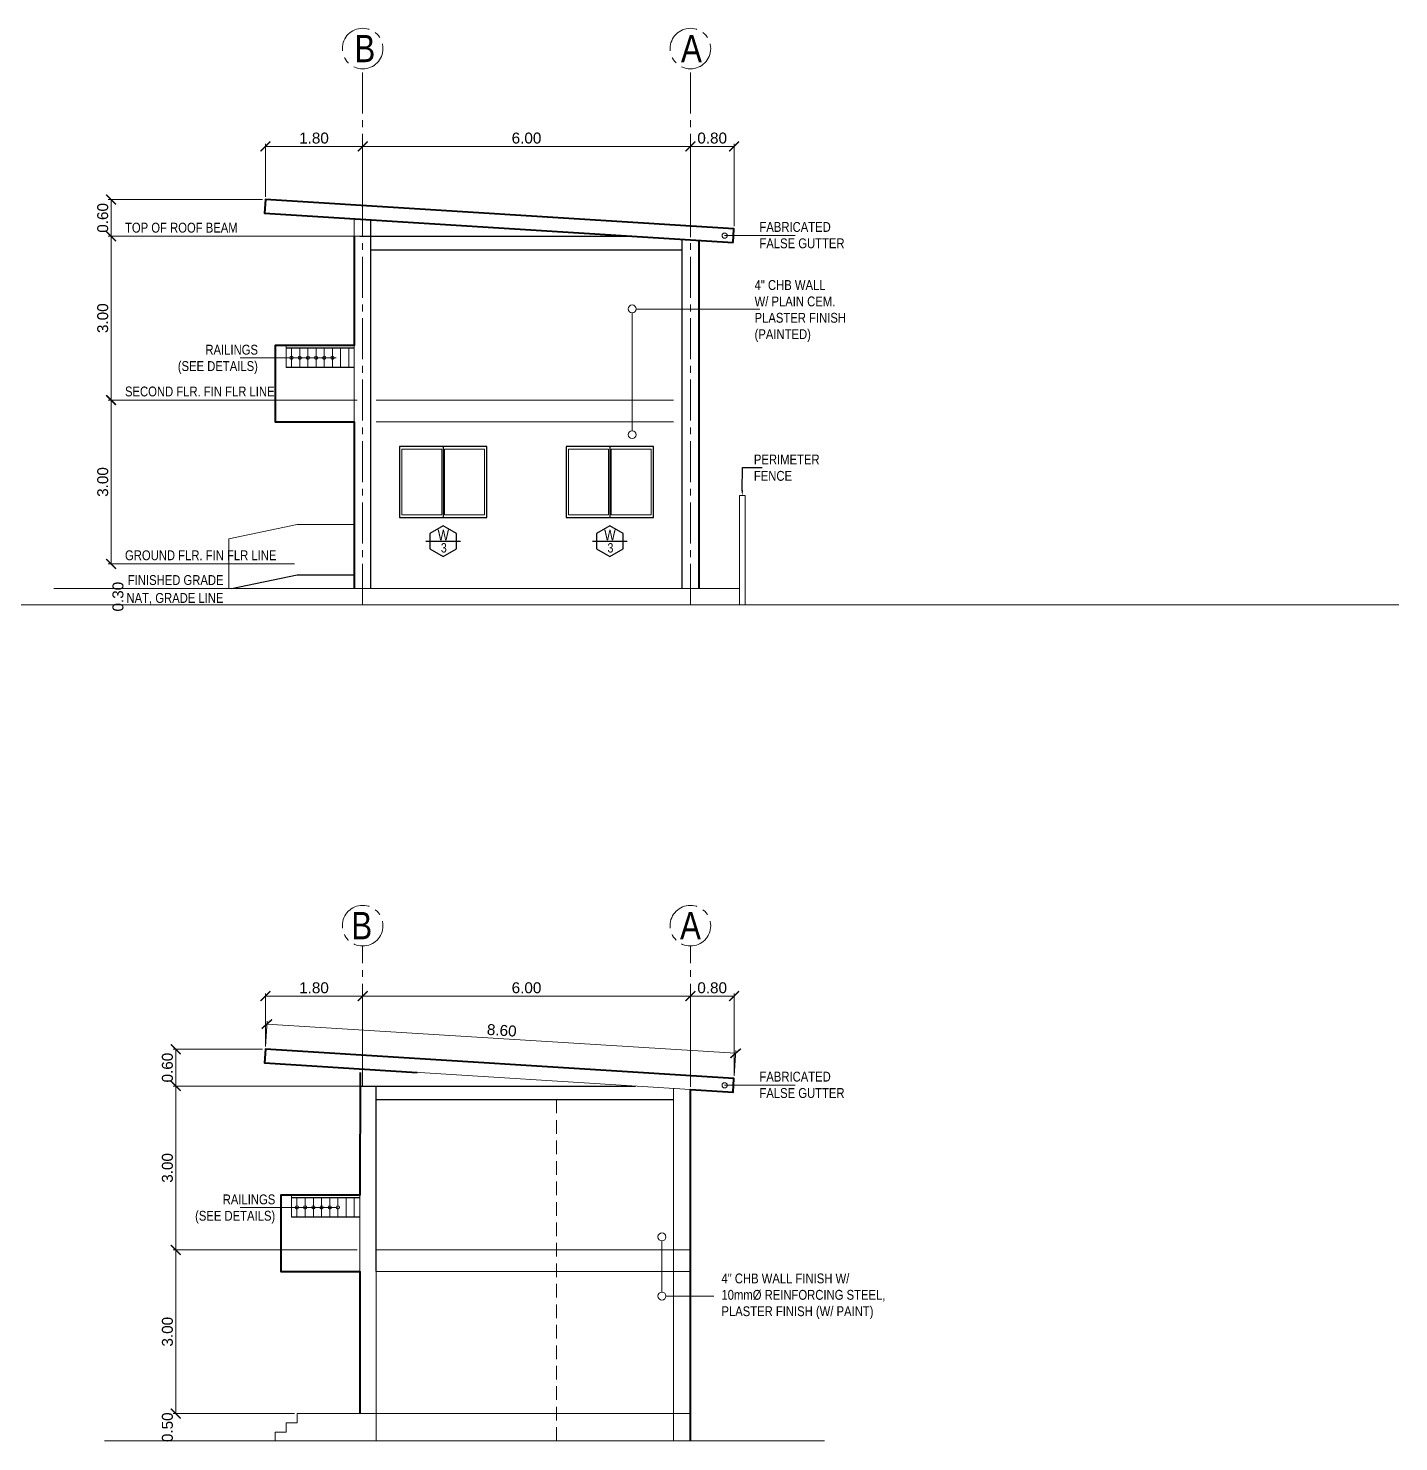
# Model space of a CAD drawing. Header units: metres. Extents: x -460 to 31334, y -1777 to 24987.
# Drawn here: x 87.13 to 112.22, y -844.78 to -818.9 of the extents above; entities that cross this region are included whole.
import ezdxf
from ezdxf import colors
from ezdxf.entities.mleader import LeaderData, LeaderLine
from ezdxf.math import Vec2, Vec3

# ---------------------------------------------------------------- set-up
doc = ezdxf.new("R2010")
doc.units = ezdxf.units.M
doc.header["$MEASUREMENT"] = 0
for name, pattern in [('CENTER2', [1.125, 0.75, -0.125, 0.125, -0.125]), ('DASHED2', [0.375, 0.25, -0.125]), ('HIDDEN', [0.375, 0.25, -0.125])]:
    doc.linetypes.add(name, pattern=pattern)
doc.layers.get('Defpoints').update_dxf_attribs({"color": 2})
for name, color, linetype in [('01 FURNITURE', 8, 'Continuous'), ('Anno_Flr. Level', 1, 'Continuous'), ('Anno_Win&Dr Sched', 1, 'Continuous')]:
    doc.layers.add(name, color=color, linetype=linetype)
doc.layers.add('Arch_Door', color=1, linetype='Continuous', lineweight=18)
doc.layers.add('DIM', color=8, linetype='Continuous', lineweight=5)
doc.styles.add('AN100', font='ARIALN.TTF', dxfattribs={"height": 0.25})
doc.styles.get("Standard").update_dxf_attribs({"font": 'arial.ttf'})
doc.dimstyles.new('elev', dxfattribs={"dimtxt": 0.2, "dimasz": 0.18, "dimexe": 0.05, "dimexo": 0.05, "dimgap": 0.05, "dimtad": 1, "dimzin": 0, "dimdsep": 46, "dimtxsty": 'Standard', "dimblk": 'ARCHTICK', "dimcen": 0.025, "dimclrd": 256, "dimclre": 256, "dimadec": 0, "dimazin": 0, "dimtfac": 1, "dimtix": 1, "dimtofl": 0, "dimtmove": 0, "dimatfit": 3, "dimldrblk": 'ARCHTICK', "dimfxl": 0.1, "dimtolj": 1, "dimtzin": 0, "dimlwd": -1, "dimlwe": -1, "dimarcsym": 0})

# ---------------------------------------------------------------- blocks, each defined once
blk = doc.blocks.new('_ArchTick')
at = {"color": 0, "linetype": 'ByBlock', "const_width": 0.15}
blk.add_lwpolyline([(-0.5, -0.5), (0.5, 0.5)], dxfattribs=at)
blk = doc.blocks.new('*D715')
at = {"layer": 'Defpoints', "color": 0, "transparency": 16777216}
for p in [(91.474, -837.596), (100.083, -837.671), (100.054, -838.132)]:
    blk.add_point(p, dxfattribs=at)
at = {"layer": 'DIM', "transparency": 16777216}
for p, q in [((91.477, -837.546), (91.506, -837.085)), ((91.502, -837.135), (100.083, -837.671)), ((100.057, -838.083), (100.086, -837.621))]:
    blk.add_line(p, q, dxfattribs=at)
at = {"layer": 'DIM', "transparency": 16777216, "xscale": 0.18, "yscale": 0.18, "zscale": 0.18}
for p, rotation in [((91.502, -837.135), 176.4236656249996), ((100.083, -837.671), 356.4236656249996)]:
    blk.add_blockref('_ArchTick', p, dxfattribs=dict(at, rotation=rotation))
at = {"layer": 'DIM', "color": 0, "lineweight": 9, "transparency": 16777216, "insert": (95.802, -837.251), "char_height": 0.2, "attachment_point": 5, "rotation": 356.4237}
blk.add_mtext('\\A1;8.60', dxfattribs=at)
blk = doc.blocks.new('*D718')
at = {"layer": 'Defpoints', "color": 0, "transparency": 16777216}
for p in [(93.255, -836.624), (93.255, -837.92), (99.255, -838.333)]:
    blk.add_point(p, dxfattribs=at)
at = {"layer": 'DIM', "transparency": 16777216}
for p, q in [((93.255, -837.87), (93.255, -836.574)), ((99.255, -836.624), (93.255, -836.624)), ((99.255, -838.283), (99.255, -836.574))]:
    blk.add_line(p, q, dxfattribs=at)
at = {"layer": 'DIM', "transparency": 16777216, "xscale": 0.18, "yscale": 0.18, "zscale": 0.18, "rotation": 180}
blk.add_blockref('_ArchTick', (93.255, -836.624), dxfattribs=at)
at = {"layer": 'DIM', "transparency": 16777216, "xscale": 0.18, "yscale": 0.18, "zscale": 0.18}
blk.add_blockref('_ArchTick', (99.255, -836.624), dxfattribs=at)
at = {"layer": 'DIM', "color": 0, "lineweight": 9, "transparency": 16777216, "insert": (96.255, -836.472), "char_height": 0.2, "attachment_point": 5}
blk.add_mtext('\\A1;6.00', dxfattribs=at)
blk = doc.blocks.new('*D716')
at = {"layer": 'Defpoints', "color": 0, "transparency": 16777216}
for p in [(93.255, -836.624), (91.474, -837.596), (93.255, -837.92)]:
    blk.add_point(p, dxfattribs=at)
at = {"layer": 'DIM', "transparency": 16777216}
for p, q in [((91.474, -837.546), (91.474, -836.574)), ((91.474, -836.624), (93.255, -836.624)), ((93.255, -837.87), (93.255, -836.574))]:
    blk.add_line(p, q, dxfattribs=at)
at = {"layer": 'DIM', "transparency": 16777216, "xscale": 0.18, "yscale": 0.18, "zscale": 0.18, "rotation": 180}
blk.add_blockref('_ArchTick', (91.474, -836.624), dxfattribs=at)
at = {"layer": 'DIM', "transparency": 16777216, "xscale": 0.18, "yscale": 0.18, "zscale": 0.18}
blk.add_blockref('_ArchTick', (93.255, -836.624), dxfattribs=at)
at = {"layer": 'DIM', "color": 0, "lineweight": 9, "transparency": 16777216, "insert": (92.364, -836.472), "char_height": 0.2, "attachment_point": 5}
blk.add_mtext('\\A1;1.80', dxfattribs=at)
blk = doc.blocks.new('*D717')
at = {"layer": 'Defpoints', "color": 0, "transparency": 16777216}
for p in [(100.054, -836.624), (100.054, -838.132), (99.255, -838.333)]:
    blk.add_point(p, dxfattribs=at)
at = {"layer": 'DIM', "transparency": 16777216}
for p, q in [((99.255, -838.283), (99.255, -836.574)), ((99.255, -836.624), (100.054, -836.624)), ((100.054, -838.082), (100.054, -836.574))]:
    blk.add_line(p, q, dxfattribs=at)
at = {"layer": 'DIM', "transparency": 16777216, "xscale": 0.18, "yscale": 0.18, "zscale": 0.18, "rotation": 180}
blk.add_blockref('_ArchTick', (99.255, -836.624), dxfattribs=at)
at = {"layer": 'DIM', "transparency": 16777216, "xscale": 0.18, "yscale": 0.18, "zscale": 0.18}
blk.add_blockref('_ArchTick', (100.054, -836.624), dxfattribs=at)
at = {"layer": 'DIM', "color": 0, "lineweight": 9, "transparency": 16777216, "insert": (99.654, -836.472), "char_height": 0.2, "attachment_point": 5}
blk.add_mtext('\\A1;0.80', dxfattribs=at)
blk = doc.blocks.new('*D721')
at = {"layer": 'Defpoints', "color": 0, "transparency": 16777216}
for p in [(93.203, -841.27), (89.833, -844.27), (92.055, -844.27)]:
    blk.add_point(p, dxfattribs=at)
at = {"layer": 'DIM', "transparency": 16777216}
for p, q in [((93.153, -841.27), (89.783, -841.27)), ((89.833, -841.27), (89.833, -844.27)), ((92.005, -844.27), (89.783, -844.27))]:
    blk.add_line(p, q, dxfattribs=at)
at = {"layer": 'DIM', "transparency": 16777216, "xscale": 0.18, "yscale": 0.18, "zscale": 0.18}
for p, rotation in [((89.833, -841.27), 90), ((89.833, -844.27), 270)]:
    blk.add_blockref('_ArchTick', p, dxfattribs=dict(at, rotation=rotation))
at = {"layer": 'DIM', "color": 0, "lineweight": 9, "transparency": 16777216, "insert": (89.681, -842.77), "char_height": 0.2, "attachment_point": 5, "rotation": 90}
blk.add_mtext('\\A1;3.00', dxfattribs=at)
blk = doc.blocks.new('*D722')
at = {"layer": 'Defpoints', "color": 0, "transparency": 16777216}
for p in [(92.055, -844.27), (89.833, -844.77), (91.655, -844.77)]:
    blk.add_point(p, dxfattribs=at)
at = {"layer": 'DIM', "transparency": 16777216}
for p, q in [((92.005, -844.27), (89.783, -844.27)), ((91.605, -844.77), (89.783, -844.77))]:
    blk.add_line(p, q, dxfattribs=at)
at = {"layer": 'DIM', "color": 0, "lineweight": 9, "transparency": 16777216, "insert": (89.681, -844.52), "char_height": 0.2, "attachment_point": 5, "rotation": 90}
blk.add_mtext('\\A1;0.50', dxfattribs=at)
blk = doc.blocks.new('*D719')
at = {"layer": 'Defpoints', "color": 0, "transparency": 16777216}
for p in [(93.505, -838.27), (89.833, -841.27), (93.203, -841.27)]:
    blk.add_point(p, dxfattribs=at)
at = {"layer": 'DIM', "transparency": 16777216}
for p, q in [((93.455, -838.27), (89.783, -838.27)), ((89.833, -838.27), (89.833, -841.27)), ((93.153, -841.27), (89.783, -841.27))]:
    blk.add_line(p, q, dxfattribs=at)
at = {"layer": 'DIM', "transparency": 16777216, "xscale": 0.18, "yscale": 0.18, "zscale": 0.18}
for p, rotation in [((89.833, -838.27), 90), ((89.833, -841.27), 270)]:
    blk.add_blockref('_ArchTick', p, dxfattribs=dict(at, rotation=rotation))
at = {"layer": 'DIM', "color": 0, "lineweight": 9, "transparency": 16777216, "insert": (89.681, -839.77), "char_height": 0.2, "attachment_point": 5, "rotation": 90}
blk.add_mtext('\\A1;3.00', dxfattribs=at)
blk = doc.blocks.new('*D720')
at = {"layer": 'Defpoints', "color": 0, "transparency": 16777216}
for p in [(91.474, -837.596), (89.833, -838.27), (93.505, -838.27)]:
    blk.add_point(p, dxfattribs=at)
at = {"layer": 'DIM', "transparency": 16777216}
for p, q in [((91.424, -837.596), (89.783, -837.596)), ((89.833, -837.596), (89.833, -838.27)), ((93.455, -838.27), (89.783, -838.27))]:
    blk.add_line(p, q, dxfattribs=at)
at = {"layer": 'DIM', "transparency": 16777216, "xscale": 0.18, "yscale": 0.18, "zscale": 0.18}
for p, rotation in [((89.833, -837.596), 90), ((89.833, -838.27), 270)]:
    blk.add_blockref('_ArchTick', p, dxfattribs=dict(at, rotation=rotation))
at = {"layer": 'DIM', "color": 0, "lineweight": 9, "transparency": 16777216, "insert": (89.681, -837.933), "char_height": 0.2, "attachment_point": 5, "rotation": 90}
blk.add_mtext('\\A1;0.60', dxfattribs=at)
blk = doc.blocks.new('*D735')
at = {"layer": 'Defpoints', "color": 0, "lineweight": 100, "transparency": 16777216}
for p in [(93.255, -821.062), (93.255, -822.359), (99.255, -822.708)]:
    blk.add_point(p, dxfattribs=at)
at = {"layer": 'DIM', "transparency": 16777216}
for p, q in [((93.255, -822.309), (93.255, -821.012)), ((99.255, -821.062), (93.255, -821.062)), ((99.255, -822.658), (99.255, -821.012))]:
    blk.add_line(p, q, dxfattribs=at)
at = {"layer": 'DIM', "transparency": 16777216, "xscale": 0.18, "yscale": 0.18, "zscale": 0.18, "rotation": 180}
blk.add_blockref('_ArchTick', (93.255, -821.062), dxfattribs=at)
at = {"layer": 'DIM', "transparency": 16777216, "xscale": 0.18, "yscale": 0.18, "zscale": 0.18}
blk.add_blockref('_ArchTick', (99.255, -821.062), dxfattribs=at)
at = {"layer": 'DIM', "color": 0, "lineweight": 9, "transparency": 16777216, "insert": (96.255, -820.91), "char_height": 0.2, "attachment_point": 5}
blk.add_mtext('\\A1;6.00', dxfattribs=at)
blk = doc.blocks.new('*D729')
at = {"layer": 'Defpoints', "color": 0, "transparency": 16777216}
for p in [(93.255, -821.062), (91.474, -822.034), (93.255, -822.359)]:
    blk.add_point(p, dxfattribs=at)
at = {"layer": 'DIM', "transparency": 16777216}
for p, q in [((91.474, -821.984), (91.474, -821.012)), ((91.474, -821.062), (93.255, -821.062)), ((93.255, -822.309), (93.255, -821.012))]:
    blk.add_line(p, q, dxfattribs=at)
at = {"layer": 'DIM', "transparency": 16777216, "xscale": 0.18, "yscale": 0.18, "zscale": 0.18, "rotation": 180}
blk.add_blockref('_ArchTick', (91.474, -821.062), dxfattribs=at)
at = {"layer": 'DIM', "transparency": 16777216, "xscale": 0.18, "yscale": 0.18, "zscale": 0.18}
blk.add_blockref('_ArchTick', (93.255, -821.062), dxfattribs=at)
at = {"layer": 'DIM', "color": 0, "lineweight": 9, "transparency": 16777216, "insert": (92.364, -820.91), "char_height": 0.2, "attachment_point": 5}
blk.add_mtext('\\A1;1.80', dxfattribs=at)
blk = doc.blocks.new('*D730')
at = {"layer": 'Defpoints', "color": 0, "transparency": 16777216}
for p in [(100.054, -821.062), (100.054, -822.571), (99.255, -822.771)]:
    blk.add_point(p, dxfattribs=at)
at = {"layer": 'DIM', "transparency": 16777216}
for p, q in [((99.255, -822.721), (99.255, -821.012)), ((99.255, -821.062), (100.054, -821.062)), ((100.054, -822.521), (100.054, -821.012))]:
    blk.add_line(p, q, dxfattribs=at)
at = {"layer": 'DIM', "transparency": 16777216, "xscale": 0.18, "yscale": 0.18, "zscale": 0.18, "rotation": 180}
blk.add_blockref('_ArchTick', (99.255, -821.062), dxfattribs=at)
at = {"layer": 'DIM', "transparency": 16777216, "xscale": 0.18, "yscale": 0.18, "zscale": 0.18}
blk.add_blockref('_ArchTick', (100.054, -821.062), dxfattribs=at)
at = {"layer": 'DIM', "color": 0, "lineweight": 9, "transparency": 16777216, "insert": (99.654, -820.91), "char_height": 0.2, "attachment_point": 5}
blk.add_mtext('\\A1;0.80', dxfattribs=at)
blk = doc.blocks.new('*D731')
at = {"layer": 'Defpoints', "color": 0, "lineweight": 100, "transparency": 16777216}
for p in [(93.203, -825.708), (88.649, -828.708), (92.055, -828.708)]:
    blk.add_point(p, dxfattribs=at)
at = {"layer": 'DIM', "transparency": 16777216}
for p, q in [((93.153, -825.708), (88.599, -825.708)), ((88.649, -825.708), (88.649, -828.708)), ((92.005, -828.708), (88.599, -828.708))]:
    blk.add_line(p, q, dxfattribs=at)
at = {"layer": 'DIM', "transparency": 16777216, "xscale": 0.18, "yscale": 0.18, "zscale": 0.18}
for p, rotation in [((88.649, -825.708), 90), ((88.649, -828.708), 270)]:
    blk.add_blockref('_ArchTick', p, dxfattribs=dict(at, rotation=rotation))
at = {"layer": 'DIM', "color": 0, "lineweight": 9, "transparency": 16777216, "insert": (88.497, -827.208), "char_height": 0.2, "attachment_point": 5, "rotation": 90}
blk.add_mtext('\\A1;3.00', dxfattribs=at)
blk = doc.blocks.new('*D732')
at = {"layer": 'Defpoints', "color": 0, "lineweight": 100, "transparency": 16777216}
for p in [(93.505, -822.708), (88.649, -825.708), (93.203, -825.708)]:
    blk.add_point(p, dxfattribs=at)
at = {"layer": 'DIM', "transparency": 16777216}
for p, q in [((93.455, -822.708), (88.599, -822.708)), ((88.649, -822.708), (88.649, -825.708)), ((93.153, -825.708), (88.599, -825.708))]:
    blk.add_line(p, q, dxfattribs=at)
at = {"layer": 'DIM', "transparency": 16777216, "xscale": 0.18, "yscale": 0.18, "zscale": 0.18}
for p, rotation in [((88.649, -822.708), 90), ((88.649, -825.708), 270)]:
    blk.add_blockref('_ArchTick', p, dxfattribs=dict(at, rotation=rotation))
at = {"layer": 'DIM', "color": 0, "lineweight": 9, "transparency": 16777216, "insert": (88.497, -824.208), "char_height": 0.2, "attachment_point": 5, "rotation": 90}
blk.add_mtext('\\A1;3.00', dxfattribs=at)
blk = doc.blocks.new('*D733')
at = {"layer": 'Defpoints', "color": 0, "lineweight": 100, "transparency": 16777216}
for p in [(91.474, -822.034), (88.649, -822.708), (93.505, -822.708)]:
    blk.add_point(p, dxfattribs=at)
at = {"layer": 'DIM', "transparency": 16777216}
for p, q in [((91.424, -822.034), (88.599, -822.034)), ((88.649, -822.034), (88.649, -822.708)), ((93.455, -822.708), (88.599, -822.708))]:
    blk.add_line(p, q, dxfattribs=at)
at = {"layer": 'DIM', "transparency": 16777216, "xscale": 0.18, "yscale": 0.18, "zscale": 0.18}
for p, rotation in [((88.649, -822.034), 90), ((88.649, -822.708), 270)]:
    blk.add_blockref('_ArchTick', p, dxfattribs=dict(at, rotation=rotation))
at = {"layer": 'DIM', "color": 0, "lineweight": 9, "transparency": 16777216, "insert": (88.497, -822.371), "char_height": 0.2, "attachment_point": 5, "rotation": 90}
blk.add_mtext('\\A1;0.60', dxfattribs=at)
blk = doc.blocks.new('*D1054')
at = {"layer": 'Defpoints', "color": 0, "transparency": 16777216}
for p in [(91.455, -829.158), (88.928, -829.458), (91.331, -829.458)]:
    blk.add_point(p, dxfattribs=at)
at = {"layer": 'DIM', "transparency": 16777216}
for p, q in [((91.405, -829.158), (88.878, -829.158)), ((91.281, -829.458), (88.878, -829.458))]:
    blk.add_line(p, q, dxfattribs=at)
at = {"layer": 'DIM', "color": 0, "lineweight": 9, "transparency": 16777216, "insert": (88.776, -829.308), "char_height": 0.2, "attachment_point": 5, "rotation": 90}
blk.add_mtext('\\A1;0.30', dxfattribs=at)

msp = doc.modelspace()

# ---------------------------------------------------------------- linework, layer by layer
at = {"lineweight": 9}
msp.add_line((112.22333, -829.45801), (15.84141, -829.45801), dxfattribs=at)
at = {"color": 8, "lineweight": 9, "true_color": 0x808080}
msp.add_lwpolyline([(100.15522, -829.45801), (100.15522, -827.45801), (100.25522, -827.45801), (100.25522, -829.45801)], dxfattribs=at)
at = {"color": 3, "linetype": 'HIDDEN', "ltscale": 10, "true_color": 0x14ff14}
msp.add_lwpolyline([(90.85522, -829.15801), (92.05522, -828.90801), (93.10255, -828.90801)], dxfattribs=at)
at = {"layer": '01 FURNITURE', "color": 18, "linetype": 'CENTER2', "lineweight": 9, "true_color": 0x000000}
for p, q in [((93.25522, -829.45801), (93.25522, -819.64192)), ((99.25522, -829.45801), (99.25522, -819.64192)), ((93.25522, -838.27164), (93.25522, -835.70554)), ((99.25522, -838.27164), (99.25522, -835.70554))]:
    msp.add_line(p, q, dxfattribs=at)
at = {"layer": '01 FURNITURE', "color": 4, "lineweight": 9}
for p, q in [((99.85522, -822.55831), (92.65522, -822.10831)), ((93.10255, -826.10801), (93.10255, -822.38675)), ((99.85522, -838.12006), (92.65522, -837.67006)), ((99.83962, -838.36957), (92.63962, -837.91957)), ((93.20255, -841.66977), (93.20255, -838.26977)), ((93.50255, -841.66977), (93.50255, -844.26977))]:
    msp.add_line(p, q, dxfattribs=at)
at = {"layer": '01 FURNITURE', "color": 4, "lineweight": 30}
for p, q in [((93.40522, -829.15801), (93.40242, -822.40549)), ((93.20522, -822.70831), (98.24741, -822.70831)), ((99.10522, -829.15801), (99.10522, -822.75196)), ((93.40266, -822.95831), (99.10522, -822.95831)), ((93.20522, -838.27006), (98.24741, -838.27006)), ((93.50255, -841.66977), (93.50255, -838.26977)), ((93.50522, -838.52006), (98.94586, -838.52006))]:
    msp.add_line(p, q, dxfattribs=at)
at = {"layer": '01 FURNITURE', "color": 250, "lineweight": 9}
for p, q in [((99.25522, -822.70831), (99.25522, -822.67051)), ((91.65522, -826.10801), (91.65522, -824.70801)), ((91.85522, -825.10801), (91.85522, -824.70801)), ((93.10255, -825.70801), (93.10255, -824.70801)), ((93.10255, -828.70801), (93.10255, -826.10801)), ((93.50522, -844.76977), (93.50522, -838.26977)), ((98.94586, -844.76977), (98.94586, -838.31371)), ((99.25522, -838.27006), (99.25522, -838.23227)), ((99.25522, -844.76977), (99.25522, -838.33305)), ((91.75522, -841.66977), (91.75522, -840.26977)), ((91.95522, -840.66977), (91.95522, -840.26977)), ((93.20255, -841.26977), (93.20255, -840.26977)), ((93.20255, -844.26977), (93.20255, -841.66977)), ((92.05522, -844.43977), (92.05522, -844.26977))]:
    msp.add_line(p, q, dxfattribs=at)
at = {"layer": '01 FURNITURE', "color": 250, "linetype": 'DASHED2', "lineweight": 9}
for p, q in [((97.84586, -822.70831), (97.84586, -822.70801)), ((97.84586, -838.27006), (97.84586, -838.26977)), ((96.80255, -844.76977), (96.80255, -838.52006))]:
    msp.add_line(p, q, dxfattribs=at)
at = {"layer": '01 FURNITURE', "color": 18, "lineweight": 9, "true_color": 0x000000}
for p, q in [((99.88194, -822.69547), (101.17468, -822.69547)), ((92.772, -824.93301), (91.01185, -824.93301)), ((99.88194, -838.25722), (101.17468, -838.25722)), ((92.772, -840.49477), (91.01185, -840.49477))]:
    msp.add_line(p, q, dxfattribs=at)
at = {"layer": '01 FURNITURE', "color": 3, "lineweight": 30}
for p, q in [((93.10255, -824.75801), (91.85522, -824.75801)), ((94.73023, -826.55801), (94.73023, -827.85801)), ((97.78022, -826.55801), (97.78022, -827.85801)), ((93.20255, -840.31977), (91.95522, -840.31977))]:
    msp.add_line(p, q, dxfattribs=at)
at = {"layer": '01 FURNITURE', "color": 4, "lineweight": 20}
for p, q in [((91.95255, -825.10801), (91.95255, -824.75801)), ((92.10255, -825.10801), (92.10255, -824.75801)), ((92.25255, -825.10801), (92.25255, -824.75801)), ((92.40255, -825.10801), (92.40255, -824.75801)), ((92.55255, -825.10801), (92.55255, -824.75801)), ((92.70255, -825.10801), (92.70255, -824.75801)), ((92.85255, -825.10801), (92.85255, -824.75801)), ((93.00255, -825.10801), (93.00255, -824.75801)), ((92.05255, -840.66977), (92.05255, -840.31977)), ((92.20255, -840.66977), (92.20255, -840.31977)), ((92.35255, -840.66977), (92.35255, -840.31977)), ((92.50255, -840.66977), (92.50255, -840.31977)), ((92.65255, -840.66977), (92.65255, -840.31977)), ((92.80255, -840.66977), (92.80255, -840.31977)), ((92.95255, -840.66977), (92.95255, -840.31977)), ((93.10255, -840.66977), (93.10255, -840.31977))]:
    msp.add_line(p, q, dxfattribs=at)
at = {"layer": '01 FURNITURE', "color": 1, "lineweight": 30}
for p, q in [((93.10255, -825.10801), (91.85522, -825.10801)), ((93.20255, -840.66977), (91.95522, -840.66977))]:
    msp.add_line(p, q, dxfattribs=at)
at = {"layer": '01 FURNITURE', "color": 1, "lineweight": 20}
for p, q in [((98.94586, -825.70801), (93.50255, -825.70801)), ((98.94586, -826.10801), (93.50255, -826.10801)), ((99.24586, -841.26977), (93.50255, -841.26977)), ((99.24586, -841.66977), (93.50255, -841.66977))]:
    msp.add_line(p, q, dxfattribs=at)
at = {"layer": '01 FURNITURE', "color": 1, "lineweight": 9}
for p, q in [((100.15522, -829.15801), (87.60168, -829.15801)), ((99.24586, -844.26977), (92.14586, -844.26977)), ((101.71216, -844.76977), (88.52897, -844.76977))]:
    msp.add_line(p, q, dxfattribs=at)
at = {"layer": '01 FURNITURE', "color": 4, "lineweight": 40}
msp.add_lwpolyline([(100.03807, -822.82022), (100.05366, -822.57071), (91.47358, -822.03445), (91.45799, -822.28397)], close=True, dxfattribs=at)
for points in [[(93.10255, -822.70801), (93.10255, -824.70801), (91.65522, -824.70801), (91.65522, -826.10801), (93.10255, -826.10801), (93.10255, -829.15801)], [(99.41458, -829.15801), (99.41458, -822.77129)], [(99.25522, -838.40366), (99.25522, -838.33332), (100.03807, -838.38198), (100.05366, -838.13246), (91.47358, -837.59621), (91.45799, -837.84572), (94.25482, -838.02052)], [(93.21151, -838.02052), (93.20255, -840.26977), (91.75522, -840.26977), (91.75522, -841.66977), (93.20255, -841.66977), (93.20255, -844.26977)], [(99.25522, -844.76977), (99.25522, -838.33305)]]:
    msp.add_lwpolyline(points, dxfattribs=at)
at = {"layer": '01 FURNITURE', "color": 18, "lineweight": 9, "true_color": 0x000000}
for points in [[(98.18939, -824.11026), (98.18939, -826.26861)], [(98.26204, -824.04121), (100.52831, -824.04121)], [(98.73372, -841.10543), (98.73372, -842.04422)], [(98.80629, -842.1168), (99.68635, -842.1168)]]:
    msp.add_lwpolyline(points, dxfattribs=at)
at = {"layer": '01 FURNITURE', "color": 3, "lineweight": 30}
for points in [[(95.53023, -826.55801), (93.93023, -826.55801), (93.93023, -827.85801), (95.53023, -827.85801)], [(98.58022, -826.55801), (96.98022, -826.55801), (96.98022, -827.85801), (98.58022, -827.85801)]]:
    msp.add_lwpolyline(points, close=True, dxfattribs=at)
at = {"layer": '01 FURNITURE', "color": 1, "lineweight": 20}
for points in [[(94.70523, -827.80801), (93.97273, -827.80801), (93.97273, -826.60801), (94.70523, -826.60801)], [(94.75523, -827.80801), (95.48773, -827.80801), (95.48773, -826.60801), (94.75523, -826.60801)], [(97.75522, -827.80801), (97.02272, -827.80801), (97.02272, -826.60801), (97.75522, -826.60801)], [(97.80522, -827.80801), (98.53772, -827.80801), (98.53772, -826.60801), (97.80522, -826.60801)]]:
    msp.add_lwpolyline(points, close=True, dxfattribs=at)
at = {"layer": '01 FURNITURE', "color": 1, "lineweight": 9}
for points in [[(90.80522, -829.15801), (90.80522, -828.24911), (92.05522, -827.98869)], [(92.05522, -827.98869), (93.10255, -827.98869)]]:
    msp.add_lwpolyline(points, dxfattribs=at)
at = {"layer": '01 FURNITURE', "color": 4, "lineweight": 9}
msp.add_lwpolyline([(93.50522, -844.26977), (92.05522, -844.26977), (92.05522, -844.43977), (91.85522, -844.43977), (91.85522, -844.60977), (91.65522, -844.60977), (91.65522, -844.76977)], dxfattribs=at)
at = {"layer": '01 FURNITURE', "color": 18, "linetype": 'CENTER2', "lineweight": 9, "true_color": 0x000000}
for centre in [(93.25522, -819.27), (99.25522, -819.27), (93.25522, -835.33363), (99.25522, -835.33363)]:
    msp.add_circle(centre, 0.37192, dxfattribs=at)
at = {"layer": '01 FURNITURE', "color": 18, "lineweight": 9, "true_color": 0x000000}
for centre, radius in [((99.88194, -822.69547), 0.04781), ((98.18939, -824.03769), 0.07257), ((91.95255, -824.93301), 0.03055), ((92.10255, -824.93301), 0.03055), ((92.25255, -824.93301), 0.03055), ((92.40255, -824.93301), 0.03055), ((92.55255, -824.93301), 0.03055), ((92.70255, -824.93301), 0.03055), ((98.18939, -826.34119), 0.07257), ((99.88194, -838.25722), 0.04781), ((92.05255, -840.49477), 0.03055), ((92.20255, -840.49477), 0.03055), ((92.35255, -840.49477), 0.03055), ((92.50255, -840.49477), 0.03055), ((92.65255, -840.49477), 0.03055), ((92.80255, -840.49477), 0.03055), ((98.73372, -841.03286), 0.07257), ((98.73372, -842.1168), 0.07257)]:
    msp.add_circle(centre, radius, dxfattribs=at)
at = {"layer": 'Anno_Win&Dr Sched', "color": 1}
for p, q in [((94.41117, -828.29056), (95.04928, -828.29056)), ((97.46116, -828.29056), (98.09928, -828.29056))]:
    msp.add_line(p, q, dxfattribs=at)
for points in [[(94.73023, -828.00801), (94.48553, -828.14929), (94.48553, -828.43184), (94.73023, -828.57311), (94.97492, -828.43184), (94.97492, -828.14929)], [(97.78022, -828.00801), (97.53552, -828.14929), (97.53552, -828.43184), (97.78022, -828.57311), (98.02491, -828.43184), (98.02491, -828.14929)]]:
    msp.add_lwpolyline(points, close=True, dxfattribs=at)

# ---------------------------------------------------------------- texts
at = {"layer": 'Anno_Flr. Level', "color": 1, "lineweight": 9, "char_height": 0.18, "attachment_point": 1}
for s, insert, width in [('\\A1;{\\fArial Narrow|b0|i0|c0|p34;TOP OF ROOF BEAM}', (88.90441, -822.46003), 3.0536596), ('\\A1;{\\fArial Narrow|b0|i0|c0|p34;FABRICATED \\PFALSE GUTTER}', (100.51948, -822.44666), 3.0536596), ('\\A1;{\\fArial Narrow|b0|i0|c0|p34;4" CHB WALL \\PW/ PLAIN CEM. PLASTER FINISH (PAINTED) }', (100.43061, -823.51063), 2.0516889), ('\\A1;\\pi2.11768;{\\fArial Narrow|b0|i0|c0|p34;RAILINGS \\P\\pi1.61206;(SEE DETAILS) }', (88.2587, -824.69466), 3.0536596), ('\\A1;{\\fArial Narrow|b0|i0|c0|p34;SECOND FLR. FIN FLR LINE}', (88.90441, -825.46003), 3.0536596), ('\\A1;{\\fArial Narrow|b0|i0|c0|p34;PERIMETER \\PFENCE}', (100.41781, -826.70543), 3.0536596), ('\\A1;{\\fArial Narrow|b0|i0|c0|p34;GROUND FLR. FIN FLR LINE}', (88.90441, -828.46003), 3.0536596), ('\\A1;{\\fArial Narrow|b0|i0|c0|p34;FINISHED GRADE }', (88.95584, -828.9134), 3.0536596), ('\\A1;{\\fArial Narrow|b0|i0|c0|p34;NAT, GRADE LINE}', (88.93178, -829.24155), 3.0536596), ('\\A1;{\\fArial Narrow|b0|i0|c0|p34;FABRICATED \\PFALSE GUTTER}', (100.51948, -838.00842), 3.0536596), ('\\A1;\\pi2.11768;{\\fArial Narrow|b0|i0|c0|p34;RAILINGS \\P\\pi1.61206;(SEE DETAILS) }', (88.57555, -840.25641), 3.0536596), ('\\A1;{\\fArial Narrow|b0|i0|c0|p34;4" CHB WALL FINISH W/ 10mmØ REINFORCING STEEL, PLASTER FINISH (W/ PAINT) }', (99.82366, -841.70444), 3.0536596)]:
    msp.add_mtext(s, dxfattribs=dict(at, insert=insert, width=width))
at = {"layer": 'Anno_Win&Dr Sched', "char_height": 0.1918577, "width": 0.2241403, "attachment_point": 1}
for insert in [(94.62861, -828.08391), (97.6786, -828.08391)]:
    msp.add_mtext('{\\fArial Narrow|b0|i0|c0|p34;W}', dxfattribs=dict(at, insert=insert))
at = {"layer": 'Arch_Door', "color": 5, "linetype": 'Continuous', "attachment_point": 1, "style": 'AN100'}
for s, insert, char_height, width in [('{\\C3;B}', (93.10358, -819.01908), 0.5, 0.1151731), ('{\\C3;A}', (99.08338, -819.01908), 0.5, 0.1151731), ('3', (94.68678, -828.32811), 0.17054, 0.0832498), ('3', (97.73677, -828.32811), 0.17054, 0.0832498), ('{\\C3;B}', (93.0475, -835.0827), 0.5, 0.1151731), ('{\\C3;A}', (99.06553, -835.0827), 0.5, 0.1151731)]:
    msp.add_mtext(s, dxfattribs=dict(at, insert=insert, char_height=char_height, width=width))

# ---------------------------------------------------------------- dimensions: what is measured, and where the dimension line sits
at = {"layer": 'DIM', "color": 0, "lineweight": 9}
for base, p1, p2, picture, middle in [((93.25522, -821.06248), (91.47358, -822.03445), (93.25522, -822.3586), '*D729', (92.3644, -820.91037)), ((93.25522, -836.62423), (91.47358, -837.59621), (93.25522, -837.92035), '*D716', (92.3644, -836.47212))]:
    dim = msp.add_linear_dim(base=base, p1=p1, p2=p2, text='1.80', dimstyle='elev', dxfattribs=at)
    dim.commit()
    dim.dimension.update_dxf_attribs({"geometry": picture, "text_midpoint": middle})
for base, p1, p2, angle, picture, middle in [((93.25522, -821.06248), (99.25522, -822.70831), (93.25522, -822.3586), 180, '*D735', (96.25522, -820.91037)), ((88.64884, -825.70801), (93.50522, -822.70801), (93.20255, -825.70801), 90, '*D732', (88.49666, -824.20801)), ((88.64884, -828.70801), (93.20255, -825.70801), (92.05522, -828.70801), 90, '*D731', (88.49666, -827.20801)), ((88.92824, -829.45801), (91.45512, -829.15801), (91.33111, -829.45801), 90, '*D1054', (88.77605, -829.30801)), ((93.25522, -836.62423), (99.25522, -838.33305), (93.25522, -837.92035), 180, '*D718', (96.25522, -836.47212)), ((89.83347, -841.26977), (93.50522, -838.26977), (93.20255, -841.26977), 90, '*D719', (89.68129, -839.76977)), ((89.83347, -844.26977), (93.20255, -841.26977), (92.05522, -844.26977), 90, '*D721', (89.68129, -842.76977)), ((89.83347, -844.76977), (92.05522, -844.26977), (91.65522, -844.76977), 90, '*D722', (89.68136, -844.51977))]:
    dim = msp.add_linear_dim(base=base, p1=p1, p2=p2, angle=angle, dimstyle='elev', dxfattribs=at)
    dim.commit()
    dim.dimension.update_dxf_attribs({"geometry": picture, "text_midpoint": middle})
for base, p1, p2, picture, middle in [((100.05366, -821.06248), (99.25522, -822.77129), (100.05366, -822.57071), '*D730', (99.65444, -820.91037)), ((100.05366, -836.62423), (99.25522, -838.33305), (100.05366, -838.13246), '*D717', (99.65444, -836.47212))]:
    dim = msp.add_linear_dim(base=base, p1=p1, p2=p2, dimstyle='elev', dxfattribs=at)
    dim.commit()
    dim.dimension.update_dxf_attribs({"geometry": picture, "text_midpoint": middle})
for base, p1, p2, picture, middle in [((88.64884, -822.70801), (91.47358, -822.03445), (93.50522, -822.70801), '*D733', (88.49673, -822.37123)), ((89.83347, -838.26977), (91.47358, -837.59621), (93.50522, -838.26977), '*D720', (89.68136, -837.93299))]:
    dim = msp.add_linear_dim(base=base, p1=p1, p2=p2, angle=90, text='0.60', dimstyle='elev', dxfattribs=at)
    dim.commit()
    dim.dimension.update_dxf_attribs({"geometry": picture, "text_midpoint": middle})
dim = msp.add_aligned_dim(p1=(91.47358, -837.59621), p2=(100.05366, -838.13246), distance=0.46256, dimstyle='elev', dxfattribs=at)
dim.commit()
dim.dimension.update_dxf_attribs({"geometry": '*D715', "text_midpoint": (95.80196, -837.25086)})

# ---------------------------------------------------------------- leaders
at = {"layer": '01 FURNITURE', "color": 18, "lineweight": 9, "true_color": 0x000000}
ml = msp.add_multileader_mtext('Standard', dxfattribs=at)
ml.set_content('', color=(0, 0, 0))
ml.set_leader_properties(color=256, linetype='ByLayer', lineweight=-1)
ml.build(insert=Vec2(0, 0))
ml.multileader.update_dxf_attribs({"dogleg_length": 0.36, "arrow_head_size": 0.1})
ctx = ml.context
ctx.base_point, ctx.char_height, ctx.arrow_head_size, ctx.landing_gap_size, ctx.plane_origin = Vec3(100.56913, -826.9402), 0.1, 0.1, 0.09, Vec3(100.20522, -827.45801)
notes = []
notes.append((ctx, [(1, (1, 1, 0), (100.20676, -826.9402), (1, 0), 0.36237, [(0, [(100.20522, -827.45801)], 0, [])])]))
ctx.mtext.insert, ctx.mtext.flow_direction = Vec3(100.65913, -826.8902), 5
for ctx, leaders in notes:
    for number, flags, end, landing, length, lines in leaders:
        leader = LeaderData()
        leader.index, (leader.has_last_leader_line, leader.has_dogleg_vector, leader.attachment_direction) = number, flags
        leader.last_leader_point, leader.dogleg_vector, leader.dogleg_length = Vec3(end), Vec3(landing), length
        for number, points, colour, breaks in lines:
            line = LeaderLine()
            line.index, line.vertices, line.color, line.breaks = number, Vec3.list(points), colors.encode_raw_color(colour), breaks
            leader.lines.append(line)
        ctx.leaders.append(leader)

doc.saveas('drawing.dxf')
